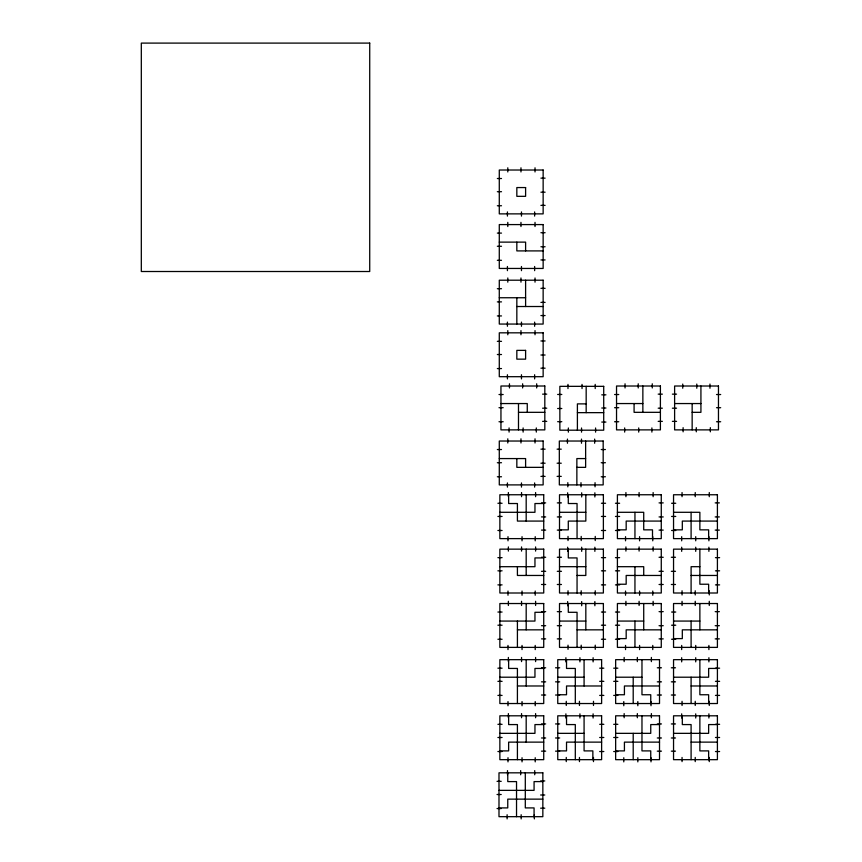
<?xml version="1.0" encoding="UTF-8"?>
<svg xmlns="http://www.w3.org/2000/svg" width="862" height="862" viewBox="0 0 862 862"><rect width="100%" height="100%" fill="white"/><g stroke="black" fill="none" stroke-linecap="round" stroke-linejoin="round"><path stroke-width="1.29" d="M540.927 178.143L545.096 178.143M497.342 178.52L501.501 178.52M497.342 191.698L501.501 191.698M540.927 192.194L545.096 192.194M540.927 205.361L545.096 205.361M497.342 205.749L501.501 205.749M540.927 232.718L545.096 232.718M497.342 233.096L501.501 233.096M499.281 242.125L525.604 242.125L525.604 250.907M497.342 246.273L501.501 246.273M540.927 246.758L545.096 246.758M543.146 250.907L516.834 250.907L516.834 242.125M540.927 259.936L545.096 259.936M497.342 260.313L501.501 260.313M540.927 288.328L545.096 288.328M497.342 288.705L501.501 288.705M499.281 297.746L525.604 297.746M497.342 301.883L501.501 301.883M540.927 302.379L545.096 302.379M516.834 306.516L543.146 306.516M540.927 315.557L545.096 315.557M497.342 315.934L501.501 315.934M540.927 340.964L545.096 340.964M497.342 341.341L501.501 341.341M497.342 354.519L501.501 354.519M540.927 355.015L545.096 355.015M540.927 368.182L545.096 368.182M497.342 368.57L501.501 368.57M542.597 394.149L546.767 394.149M658.18 394.149L662.35 394.149M672.392 394.149L676.562 394.149M499.001 394.527L503.171 394.527M557.639 394.462L561.808 394.462M614.584 394.527L618.754 394.527M716.516 394.527L720.686 394.527M601.762 394.839L605.932 394.839M500.951 403.556L527.264 403.556L527.264 412.327M616.535 403.556L642.858 403.556M674.612 403.556L700.925 403.556M586.171 403.879L577.4 403.879L577.4 430.192M499.001 407.704L503.171 407.704M614.584 407.704L618.754 407.704M716.516 407.704L720.686 407.704M601.762 408.017L605.932 408.017M542.597 408.189L546.767 408.189M658.18 408.189L662.35 408.189M672.392 408.189L676.562 408.189M557.639 408.513L561.808 408.513M518.493 412.327L544.816 412.327M660.4 412.327L634.087 412.327L634.087 403.556M692.154 412.327L700.925 412.327L700.925 386.014M577.4 412.65L603.712 412.65M542.597 421.367L546.767 421.367M658.18 421.367L662.35 421.367M672.392 421.367L676.562 421.367M557.639 421.69L561.808 421.69M499.001 421.744L503.171 421.744M614.584 421.744L618.754 421.744M716.516 421.744L720.686 421.744M601.762 422.068L605.932 422.068M540.927 449.167L545.096 449.167M557.1 449.167L561.27 449.167M497.342 449.544L501.501 449.544M601.223 449.544L605.393 449.544M499.281 458.573L525.604 458.573L525.604 467.355M585.632 458.573L576.861 458.573L576.861 484.897M497.342 462.722L501.501 462.722M601.223 462.722L605.393 462.722M540.927 463.206L545.096 463.206M557.1 463.206L561.27 463.206M543.146 467.355L516.834 467.355L516.834 458.573M576.861 467.355L585.632 467.355L585.632 441.032M540.927 476.384L545.096 476.384M557.1 476.384L561.27 476.384M497.342 476.761L501.501 476.761M601.223 476.761L605.393 476.761M541.508 502.891L545.678 502.891M557.294 502.891L561.464 502.891M659.053 502.891L663.223 502.891M715.191 502.891L719.361 502.891M497.913 503.268L502.083 503.268M601.428 503.268L605.587 503.268M615.457 503.268L619.627 503.268M671.595 503.268L675.765 503.268M543.728 503.527L534.957 503.527L534.957 512.297L499.863 512.297M559.513 512.297L585.826 512.297M617.407 512.297L643.72 512.297L643.72 529.85L652.502 529.85L652.502 538.621M673.545 512.297L699.869 512.297L699.869 529.85L708.639 529.85L708.639 538.621M497.913 516.446L502.083 516.446M601.428 516.446L605.587 516.446M615.457 516.446L619.627 516.446M671.595 516.446L675.765 516.446M541.508 516.931L545.678 516.931M557.294 516.931L561.464 516.931M659.053 516.931L663.223 516.931M715.191 516.931L719.361 516.931M543.728 521.079L517.415 521.079L517.415 503.527L508.634 503.527L508.634 494.756M661.273 521.079L626.178 521.079L626.178 529.85L617.407 529.85M717.41 521.079L682.316 521.079L682.316 529.85L673.545 529.85M559.513 529.85L568.284 529.85L568.284 521.079L585.826 521.079L585.826 494.756M541.508 530.108L545.678 530.108M557.294 530.108L561.464 530.108M659.053 530.108L663.223 530.108M715.191 530.108L719.361 530.108M497.913 530.486L502.083 530.486M601.428 530.486L605.587 530.486M615.457 530.486L619.627 530.486M671.595 530.486L675.765 530.486M541.508 557.272L545.678 557.272M557.294 557.272L561.464 557.272M659.053 557.272L663.223 557.272M671.336 557.272L675.496 557.272M497.913 557.649L502.083 557.649M601.428 557.649L605.587 557.649M615.457 557.649L619.627 557.649M715.46 557.649L719.619 557.649M543.728 557.919L534.957 557.919L534.957 566.69L499.863 566.69M559.513 566.69L585.826 566.69M617.407 566.69L643.72 566.69L643.72 575.46M699.869 566.69L691.098 566.69L691.098 593.002M497.913 570.827L502.083 570.827M601.428 570.827L605.587 570.827M615.457 570.827L619.627 570.827M715.46 570.827L719.619 570.827M541.508 571.323L545.678 571.323M557.294 571.323L561.464 571.323M659.053 571.323L663.223 571.323M671.336 571.323L675.496 571.323M543.728 575.46L517.415 575.46L517.415 566.69M577.055 575.46L585.826 575.46L585.826 549.148M661.273 575.46L626.178 575.46L626.178 584.231L617.407 584.231M691.098 575.46L717.41 575.46M541.508 584.49L545.678 584.49M557.294 584.49L561.464 584.49M659.053 584.49L663.223 584.49M671.336 584.49L675.496 584.49M497.913 584.878L502.083 584.878M601.428 584.878L605.587 584.878M615.457 584.878L619.627 584.878M715.46 584.878L719.619 584.878M541.508 611.654L545.678 611.654M557.294 611.654L561.464 611.654M659.053 611.654L663.223 611.654M715.191 611.654L719.361 611.654M497.913 612.042L502.083 612.042M601.428 612.042L605.587 612.042M615.457 612.042L619.627 612.042M671.595 612.042L675.765 612.042M543.728 612.3L534.957 612.3L534.957 621.071L499.863 621.071M559.513 621.071L585.826 621.071M617.407 621.071L643.72 621.071M673.545 621.071L699.869 621.071M497.913 625.209L502.083 625.209M601.428 625.209L605.587 625.209M615.457 625.209L619.627 625.209M671.595 625.209L675.765 625.209M541.508 625.704L545.678 625.704M557.294 625.704L561.464 625.704M659.053 625.704L663.223 625.704M715.191 625.704L719.361 625.704M517.415 629.842L543.728 629.842M577.055 629.842L603.378 629.842M661.273 629.842L626.178 629.842L626.178 638.613L617.407 638.613M717.41 629.842L682.316 629.842L682.316 638.613L673.545 638.613M541.508 638.882L545.678 638.882M557.294 638.882L561.464 638.882M659.053 638.882L663.223 638.882M715.191 638.882L719.361 638.882M497.913 639.259L502.083 639.259M601.428 639.259L605.587 639.259M615.457 639.259L619.627 639.259M671.595 639.259L675.765 639.259M541.508 667.791L545.678 667.791M555.548 667.791L559.707 667.791M657.297 667.791L661.466 667.791M671.336 667.791L675.496 667.791M497.913 668.179L502.083 668.179M599.672 668.179L603.842 668.179M613.701 668.179L617.871 668.179M715.46 668.179L719.619 668.179M543.728 668.438L534.957 668.438L534.957 677.209L499.863 677.209M717.41 668.438L708.639 668.438L708.639 677.209L673.545 677.209M557.757 677.209L584.08 677.209M615.651 677.209L641.974 677.209M497.913 681.346L502.083 681.346M599.672 681.346L603.842 681.346M613.701 681.346L617.871 681.346M715.46 681.346L719.619 681.346M541.508 681.842L545.678 681.842M555.548 681.842L559.707 681.842M657.297 681.842L661.466 681.842M671.336 681.842L675.496 681.842M517.415 685.98L543.728 685.98M601.622 685.98L566.528 685.98L566.528 694.75L557.757 694.75M659.516 685.98L624.422 685.98L624.422 694.75L615.651 694.75M691.098 685.98L717.41 685.98M541.508 695.02L545.678 695.02M555.548 695.02L559.707 695.02M657.297 695.02L661.466 695.02M671.336 695.02L675.496 695.02M497.913 695.397L502.083 695.397M599.672 695.397L603.842 695.397M613.701 695.397L617.871 695.397M715.46 695.397L719.619 695.397M541.508 723.94L545.678 723.94M555.548 723.94L559.707 723.94M657.297 723.94L661.466 723.94M671.336 723.94L675.496 723.94M497.913 724.317L502.083 724.317M599.672 724.317L603.842 724.317M613.701 724.317L617.871 724.317M715.46 724.317L719.619 724.317M543.728 724.576L534.957 724.576L534.957 733.346L499.863 733.346M659.516 724.576L650.745 724.576L650.745 733.346L615.651 733.346M717.41 724.576L708.639 724.576L708.639 733.346L673.545 733.346M557.757 733.346L584.08 733.346M497.913 737.495L502.083 737.495M599.672 737.495L603.842 737.495M613.701 737.495L617.871 737.495M715.46 737.495L719.619 737.495M541.508 737.98L545.678 737.98M555.548 737.98L559.707 737.98M657.297 737.98L661.466 737.98M671.336 737.98L675.496 737.98M543.728 742.128L508.634 742.128L508.634 750.899L499.863 750.899M601.622 742.128L566.528 742.128L566.528 750.899L557.757 750.899M659.516 742.128L624.422 742.128L624.422 750.899L615.651 750.899M691.098 742.128L717.41 742.128M541.508 751.158L545.678 751.158M555.548 751.158L559.707 751.158M657.297 751.158L661.466 751.158M671.336 751.158L675.496 751.158M497.913 751.535L502.083 751.535M599.672 751.535L603.842 751.535M613.701 751.535L617.871 751.535M715.46 751.535L719.619 751.535M540.636 780.95L544.795 780.95M497.04 781.328L501.21 781.328M542.844 781.597L534.074 781.597L534.074 790.368L498.99 790.368M497.04 794.505L501.21 794.505M540.636 795.001L544.795 795.001M542.844 799.139L507.761 799.139L507.761 807.909L498.99 807.909M540.636 808.179L544.795 808.179M497.04 808.556L501.21 808.556M710.342 427.66L710.342 431.83M709.965 384.064L709.965 388.234M709.275 492.547L709.275 496.706M709.275 590.782L709.275 594.952M709.275 601.31L709.275 605.48M709.275 701.312L709.275 705.472M709.275 757.45L709.275 761.62M708.898 536.67L708.898 540.83M708.898 547.198L708.898 551.357M708.898 645.433L708.898 649.603M708.898 657.717L708.898 661.887M708.898 713.855L708.898 718.024M708.639 593.002L708.639 584.231L699.869 584.231L699.869 549.148M708.639 703.532L708.639 694.75L699.869 694.75L699.869 659.667M708.639 759.67L708.639 750.899L699.869 750.899L699.869 715.805M699.869 603.529L699.869 629.842M696.787 384.064L696.787 388.234M696.291 427.66L696.291 431.83M695.72 536.67L695.72 540.83M695.72 547.198L695.72 551.357M695.72 645.433L695.72 649.603M695.72 657.717L695.72 661.887M695.72 713.855L695.72 718.024M695.235 492.547L695.235 496.706M695.235 590.782L695.235 594.952M695.235 601.31L695.235 605.48M695.235 701.312L695.235 705.472M695.235 757.45L695.235 761.62M692.154 403.556L692.154 429.879M691.098 512.297L691.098 538.621M691.098 621.071L691.098 647.384M691.098 677.209L691.098 703.532M691.098 759.67L691.098 724.576L682.316 724.576L682.316 715.805M683.113 427.66L683.113 431.83M682.736 384.064L682.736 388.234M682.057 492.547L682.057 496.706M682.057 590.782L682.057 594.952M682.057 601.31L682.057 605.48M682.057 701.312L682.057 705.472M682.057 757.45L682.057 761.62M681.68 536.67L681.68 540.83M681.68 547.198L681.68 551.357M681.68 645.433L681.68 649.603M681.68 657.717L681.68 661.887M681.68 713.855L681.68 718.024M653.137 492.547L653.137 496.706M653.137 546.928L653.137 551.098M653.137 601.31L653.137 605.48M652.76 536.67L652.76 540.83M652.76 591.052L652.76 595.222M652.76 645.433L652.76 649.603M652.265 383.805L652.265 387.965M651.887 427.929L651.887 432.088M651.381 657.447L651.381 661.617M651.381 713.596L651.381 717.755M651.004 701.582L651.004 705.741M651.004 757.72L651.004 761.879M650.745 703.532L650.745 694.75L641.974 694.75L641.974 659.667M650.745 759.67L650.745 750.899L641.974 750.899L641.974 715.805M643.72 603.529L643.72 629.842M642.858 386.014L642.858 412.327M639.582 536.67L639.582 540.83M639.582 591.052L639.582 595.222M639.582 645.433L639.582 649.603M639.098 492.547L639.098 496.706M639.098 546.928L639.098 551.098M639.098 601.31L639.098 605.48M638.71 427.929L638.71 432.088M638.225 383.805L638.225 387.965M637.826 701.582L637.826 705.741M637.826 757.72L637.826 761.879M637.341 657.447L637.341 661.617M637.341 713.596L637.341 717.755M634.949 512.297L634.949 538.621M634.949 566.69L634.949 593.002M634.949 621.071L634.949 647.384M633.204 677.209L633.204 703.532M633.204 733.346L633.204 759.67M625.92 492.547L625.92 496.706M625.92 546.928L625.92 551.098M625.92 601.31L625.92 605.48M625.543 536.67L625.543 540.83M625.543 591.052L625.543 595.222M625.543 645.433L625.543 649.603M625.047 383.805L625.047 387.965M624.67 427.929L624.67 432.088M624.163 657.447L624.163 661.617M624.163 713.596L624.163 717.755M623.786 701.582L623.786 705.741M623.786 757.72L623.786 761.879M595.588 427.983L595.588 432.142M595.211 384.387L595.211 388.557M595.243 536.401L595.243 540.571M595.243 590.782L595.243 594.952M595.243 645.175L595.243 649.334M595.049 482.677L595.049 486.847M594.866 492.805L594.866 496.975M594.866 547.198L594.866 551.357M594.866 601.579L594.866 605.749M594.661 439.081L594.661 443.251M593.487 701.312L593.487 705.472M593.487 757.45L593.487 761.62M593.11 657.717L593.11 661.887M593.11 713.855L593.11 718.024M592.851 759.67L592.851 750.899L584.08 750.899L584.08 715.805M586.171 386.338L586.171 412.65M585.826 603.529L585.826 629.842M584.08 659.667L584.08 685.98M582.033 384.387L582.033 388.557M581.688 492.805L581.688 496.975M581.688 547.198L581.688 551.357M581.688 601.579L581.688 605.749M581.538 427.983L581.538 432.142M581.494 439.081L581.494 443.251M581.203 536.401L581.203 540.571M581.203 590.782L581.203 594.952M581.203 645.175L581.203 649.334M580.999 482.677L580.999 486.847M579.932 657.717L579.932 661.887M579.932 713.855L579.932 718.024M579.447 701.312L579.447 705.472M579.447 757.45L579.447 761.62M577.055 538.621L577.055 503.527L568.284 503.527L568.284 494.756M577.055 593.002L577.055 557.919L568.284 557.919L568.284 549.148M577.055 647.384L577.055 612.3L568.284 612.3L568.284 603.529M575.31 703.532L575.31 668.438L566.528 668.438L566.528 659.667M575.31 759.67L575.31 724.576L566.528 724.576L566.528 715.805M568.36 427.983L568.36 432.142M567.983 384.387L567.983 388.557M568.026 536.401L568.026 540.571M568.026 590.782L568.026 594.952M568.026 645.175L568.026 649.334M567.821 482.677L567.821 486.847M567.649 492.805L567.649 496.975M567.649 547.198L567.649 551.357M567.649 601.579L567.649 605.749M567.444 439.081L567.444 443.251M566.269 701.312L566.269 705.472M566.269 757.45L566.269 761.62M565.892 657.717L565.892 661.887M565.892 713.855L565.892 718.024M536.681 383.805L536.681 387.965M536.304 427.929L536.304 432.088M535.604 492.547L535.604 496.706M535.604 546.928L535.604 551.098M535.604 601.31L535.604 605.48M535.604 657.447L535.604 661.617M535.604 713.596L535.604 717.755M535.216 536.67L535.216 540.83M535.216 591.052L535.216 595.222M535.216 645.433L535.216 649.603M535.216 701.582L535.216 705.741M535.216 757.72L535.216 761.879M535.022 167.799L535.022 171.958M535.022 222.374L535.022 226.534M535.022 277.984L535.022 282.154M535.022 330.62L535.022 334.779M535.022 438.823L535.022 442.982M534.634 211.923L534.634 216.093M534.634 266.498L534.634 270.657M534.634 322.108L534.634 326.278M534.634 374.744L534.634 378.914M534.634 482.946L534.634 487.105M534.72 770.606L534.72 774.776M534.343 814.73L534.343 818.9M534.074 816.68L534.074 807.909L525.303 807.909L525.303 772.826M526.186 494.756L526.186 521.079M526.186 549.148L526.186 575.46M526.186 603.529L526.186 629.842M526.186 659.667L526.186 685.98M526.186 715.805L526.186 742.128M525.604 280.204L525.604 306.516M523.126 427.929L523.126 432.088M522.641 383.805L522.641 387.965M522.038 536.67L522.038 540.83M522.038 591.052L522.038 595.222M522.038 645.433L522.038 649.603M522.038 701.582L522.038 705.741M522.038 757.72L522.038 761.879M521.467 211.923L521.467 216.093M521.467 266.498L521.467 270.657M521.467 322.108L521.467 326.278M521.467 374.744L521.467 378.914M521.467 482.946L521.467 487.105M521.553 492.547L521.553 496.706M521.553 546.928L521.553 551.098M521.553 601.31L521.553 605.48M521.553 657.447L521.553 661.617M521.553 713.596L521.553 717.755M521.165 814.73L521.165 818.9M520.971 167.799L520.971 171.958M520.971 222.374L520.971 226.534M520.971 277.984L520.971 282.154M520.971 330.62L520.971 334.779M520.971 438.823L520.971 442.982M520.67 770.606L520.67 774.776M518.493 403.556L518.493 429.879M517.415 621.071L517.415 647.384M517.415 703.532L517.415 668.438L508.634 668.438L508.634 659.667M517.415 759.67L517.415 724.576L508.634 724.576L508.634 715.805M516.834 297.746L516.834 324.058M516.532 816.68L516.532 781.597L507.761 781.597L507.761 772.826M509.464 383.805L509.464 387.965M509.086 427.929L509.086 432.088M508.375 492.547L508.375 496.706M508.375 546.928L508.375 551.098M508.375 601.31L508.375 605.48M508.375 657.447L508.375 661.617M508.375 713.596L508.375 717.755M507.998 536.67L507.998 540.83M507.998 591.052L507.998 595.222M507.998 645.433L507.998 649.603M507.998 701.582L507.998 705.741M507.998 757.72L507.998 761.879M507.793 167.799L507.793 171.958M507.793 222.374L507.793 226.534M507.793 277.984L507.793 282.154M507.793 330.62L507.793 334.779M507.793 438.823L507.793 442.982M507.502 770.606L507.502 774.776M507.416 211.923L507.416 216.093M507.416 266.498L507.416 270.657M507.416 322.108L507.416 326.278M507.416 374.744L507.416 378.914M507.416 482.946L507.416 487.105M507.115 814.73L507.115 818.9M369.723 43.1L141.314 43.1L141.314 271.508L369.723 271.508L369.723 43.1M543.146 170.019L499.281 170.019L499.281 213.873L543.146 213.873L543.146 170.019M525.604 187.56L516.834 187.56L516.834 196.331L525.604 196.331L525.604 187.56M543.146 224.583L499.281 224.583L499.281 268.448L543.146 268.448L543.146 224.583M543.146 280.204L499.281 280.204L499.281 324.058L543.146 324.058L543.146 280.204M543.146 332.829L499.281 332.829L499.281 376.694L543.146 376.694L543.146 332.829M525.604 350.381L516.834 350.381L516.834 359.152L525.604 359.152L525.604 350.381M544.816 386.014L500.951 386.014L500.951 429.879L544.816 429.879L544.816 386.014M660.4 386.014L616.535 386.014L616.535 429.879L660.4 429.879L660.4 386.014M718.466 386.014L674.612 386.014L674.612 429.879L718.466 429.879L718.466 386.014M603.712 386.338L559.858 386.338L559.858 430.192L603.712 430.192L603.712 386.338M543.146 441.032L499.281 441.032L499.281 484.897L543.146 484.897L543.146 441.032M603.174 441.032L559.319 441.032L559.319 484.897L603.174 484.897L603.174 441.032M543.728 494.756L499.863 494.756L499.863 538.621L543.728 538.621L543.728 494.756M603.378 494.756L559.513 494.756L559.513 538.621L603.378 538.621L603.378 494.756M661.273 494.756L617.407 494.756L617.407 538.621L661.273 538.621L661.273 494.756M717.41 494.756L673.545 494.756L673.545 538.621L717.41 538.621L717.41 494.756M543.728 549.148L499.863 549.148L499.863 593.002L543.728 593.002L543.728 549.148M603.378 549.148L559.513 549.148L559.513 593.002L603.378 593.002L603.378 549.148M661.273 549.148L617.407 549.148L617.407 593.002L661.273 593.002L661.273 549.148M717.41 549.148L673.545 549.148L673.545 593.002L717.41 593.002L717.41 549.148M543.728 603.529L499.863 603.529L499.863 647.384L543.728 647.384L543.728 603.529M603.378 603.529L559.513 603.529L559.513 647.384L603.378 647.384L603.378 603.529M661.273 603.529L617.407 603.529L617.407 647.384L661.273 647.384L661.273 603.529M717.41 603.529L673.545 603.529L673.545 647.384L717.41 647.384L717.41 603.529M543.728 659.667L499.863 659.667L499.863 703.532L543.728 703.532L543.728 659.667M601.622 659.667L557.757 659.667L557.757 703.532L601.622 703.532L601.622 659.667M659.516 659.667L615.651 659.667L615.651 703.532L659.516 703.532L659.516 659.667M717.41 659.667L673.545 659.667L673.545 703.532L717.41 703.532L717.41 659.667M543.728 715.805L499.863 715.805L499.863 759.67L543.728 759.67L543.728 715.805M601.622 715.805L557.757 715.805L557.757 759.67L601.622 759.67L601.622 715.805M659.516 715.805L615.651 715.805L615.651 759.67L659.516 759.67L659.516 715.805M717.41 715.805L673.545 715.805L673.545 759.67L717.41 759.67L717.41 715.805M542.844 772.826L498.99 772.826L498.99 816.68L542.844 816.68L542.844 772.826"/></g></svg>
